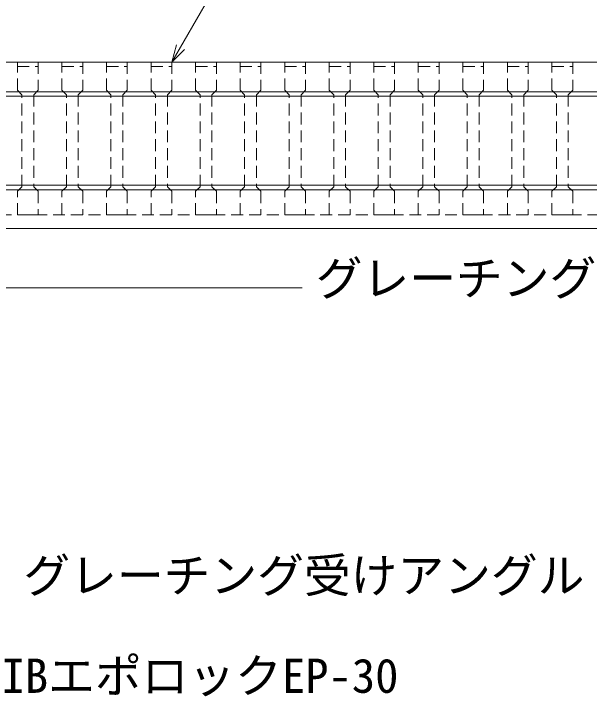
# Model space of a CAD drawing. Units: millimetres, scale not verified. Extents: x -742 to 742, y -525 to 525.
# Drawn here: x -57 to 136.8, y -78.9 to 151 of the extents above; entities that cross this region are included whole.
import ezdxf
from ezdxf.enums import TextEntityAlignment as Align

# ---------------------------------------------------------------- set-up
doc = ezdxf.new("R2010")
doc.units = ezdxf.units.MM
doc.header["$LTSCALE"] = 2
doc.linetypes.add('DASHED2', pattern=[3, 2, -1])
for name, color, linetype, lineweight in [('0-3_文字', 5, 'Continuous', 9), ('0-D_実線', 7, 'Continuous', 9), ('0-F_寸法線', 7, 'Continuous', 9)]:
    doc.layers.add(name, color=color, linetype=linetype, lineweight=lineweight)
doc.styles.add('ＭＳ ゴシック', font='')
doc.styles.get('ＭＳ ゴシック').set_extended_font_data('MS Gothic')

msp = doc.modelspace()

# ---------------------------------------------------------------- linework, layer by layer
at = {"layer": '0-D_実線', "color": 134}
for p, q in [((464.241, 134.701), (-205.759, 134.701)), ((464.241, 124.701), (-205.759, 124.701)), ((464.241, 123.201), (-205.759, 123.201)), ((464.241, 93.201), (-205.759, 93.201)), ((464.241, 91.701), (-205.759, 91.701))]:
    msp.add_line(p, q, dxfattribs=at)
at = {"layer": '0-D_実線', "color": 134, "linetype": 'DASHED2'}
for p, q in [((-55.759, 133.201), (-48.759, 133.201)), ((-40.759, 133.201), (-33.759, 133.201)), ((-25.759, 133.201), (-18.759, 133.201)), ((-10.759, 133.201), (-3.759, 133.201)), ((4.241, 133.201), (11.241, 133.201)), ((19.241, 133.201), (26.241, 133.201)), ((34.241, 133.201), (41.241, 133.201)), ((49.241, 133.201), (56.241, 133.201)), ((64.241, 133.201), (71.241, 133.201)), ((79.241, 133.201), (86.241, 133.201)), ((94.241, 133.201), (101.241, 133.201)), ((109.241, 133.201), (116.241, 133.201)), ((124.241, 133.201), (131.241, 133.201)), ((464.241, 83.201), (-205.759, 83.201))]:
    msp.add_line(p, q, dxfattribs=at)
at = {"layer": '0-D_実線', "color": 134}
msp.add_lwpolyline([(464.241, 78.701), (-205.759, 78.701), (-205.759, 134.701)], dxfattribs=at)
at = {"layer": '0-D_実線', "color": 134, "linetype": 'DASHED2'}
for points in [[(-55.759, 83.201), (-55.759, 91.201), (-54.259, 92.701), (-54.259, 123.701), (-55.759, 125.201), (-55.759, 134.701), (-48.759, 134.701), (-48.759, 125.201), (-50.259, 123.701), (-50.259, 92.701), (-48.759, 91.201), (-48.759, 83.201)], [(-40.759, 83.201), (-40.759, 91.201), (-39.259, 92.701), (-39.259, 123.701), (-40.759, 125.201), (-40.759, 134.701), (-33.759, 134.701), (-33.759, 125.201), (-35.259, 123.701), (-35.259, 92.701), (-33.759, 91.201), (-33.759, 83.201)], [(-25.759, 83.201), (-25.759, 91.201), (-24.259, 92.701), (-24.259, 123.701), (-25.759, 125.201), (-25.759, 134.701), (-18.759, 134.701), (-18.759, 125.201), (-20.259, 123.701), (-20.259, 92.701), (-18.759, 91.201), (-18.759, 83.201)], [(-10.759, 83.201), (-10.759, 91.201), (-9.259, 92.701), (-9.259, 123.701), (-10.759, 125.201), (-10.759, 134.701), (-3.759, 134.701), (-3.759, 125.201), (-5.259, 123.701), (-5.259, 92.701), (-3.759, 91.201), (-3.759, 83.201)], [(4.241, 83.201), (4.241, 91.201), (5.741, 92.701), (5.741, 123.701), (4.241, 125.201), (4.241, 134.701), (11.241, 134.701), (11.241, 125.201), (9.741, 123.701), (9.741, 92.701), (11.241, 91.201), (11.241, 83.201)], [(19.241, 83.201), (19.241, 91.201), (20.741, 92.701), (20.741, 123.701), (19.241, 125.201), (19.241, 134.701), (26.241, 134.701), (26.241, 125.201), (24.741, 123.701), (24.741, 92.701), (26.241, 91.201), (26.241, 83.201)], [(34.241, 83.201), (34.241, 91.201), (35.741, 92.701), (35.741, 123.701), (34.241, 125.201), (34.241, 134.701), (41.241, 134.701), (41.241, 125.201), (39.741, 123.701), (39.741, 92.701), (41.241, 91.201), (41.241, 83.201)], [(49.241, 83.201), (49.241, 91.201), (50.741, 92.701), (50.741, 123.701), (49.241, 125.201), (49.241, 134.701), (56.241, 134.701), (56.241, 125.201), (54.741, 123.701), (54.741, 92.701), (56.241, 91.201), (56.241, 83.201)], [(64.241, 83.201), (64.241, 91.201), (65.741, 92.701), (65.741, 123.701), (64.241, 125.201), (64.241, 134.701), (71.241, 134.701), (71.241, 125.201), (69.741, 123.701), (69.741, 92.701), (71.241, 91.201), (71.241, 83.201)], [(79.241, 83.201), (79.241, 91.201), (80.741, 92.701), (80.741, 123.701), (79.241, 125.201), (79.241, 134.701), (86.241, 134.701), (86.241, 125.201), (84.741, 123.701), (84.741, 92.701), (86.241, 91.201), (86.241, 83.201)], [(94.241, 83.201), (94.241, 91.201), (95.741, 92.701), (95.741, 123.701), (94.241, 125.201), (94.241, 134.701), (101.241, 134.701), (101.241, 125.201), (99.741, 123.701), (99.741, 92.701), (101.241, 91.201), (101.241, 83.201)], [(109.241, 83.201), (109.241, 91.201), (110.741, 92.701), (110.741, 123.701), (109.241, 125.201), (109.241, 134.701), (116.241, 134.701), (116.241, 125.201), (114.741, 123.701), (114.741, 92.701), (116.241, 91.201), (116.241, 83.201)], [(124.241, 83.201), (124.241, 91.201), (125.741, 92.701), (125.741, 123.701), (124.241, 125.201), (124.241, 134.701), (131.241, 134.701), (131.241, 125.201), (129.741, 123.701), (129.741, 92.701), (131.241, 91.201), (131.241, 83.201)]]:
    msp.add_lwpolyline(points, close=True, dxfattribs=at)
at = {"layer": '0-F_寸法線'}
for points in [[(-3.759, 134.701), (54.351, 235.351), (66.351, 235.351)], [(0.484, 138.944), (-3.759, 134.701), (-2.206, 140.497)], [(-84.469, 58.704), (28.162, 58.705), (40.162, 58.705)]]:
    msp.add_lwpolyline(points, dxfattribs=at)

# ---------------------------------------------------------------- texts
at = {"layer": '0-3_文字', "color": 7, "style": 'ＭＳ ゴシック'}
for s, p in [('グレーチング受け金具Cタイプ', (44.703, 52.646)), ('グレーチング受けアングル', (-53.719, -47.396)), ('IBエポロックEP-30', (-61.103, -81.161))]:
    msp.add_text(s, height=11.54, dxfattribs=at).set_placement(p, align=Align.BOTTOM_LEFT)

doc.saveas('drawing.dxf')
